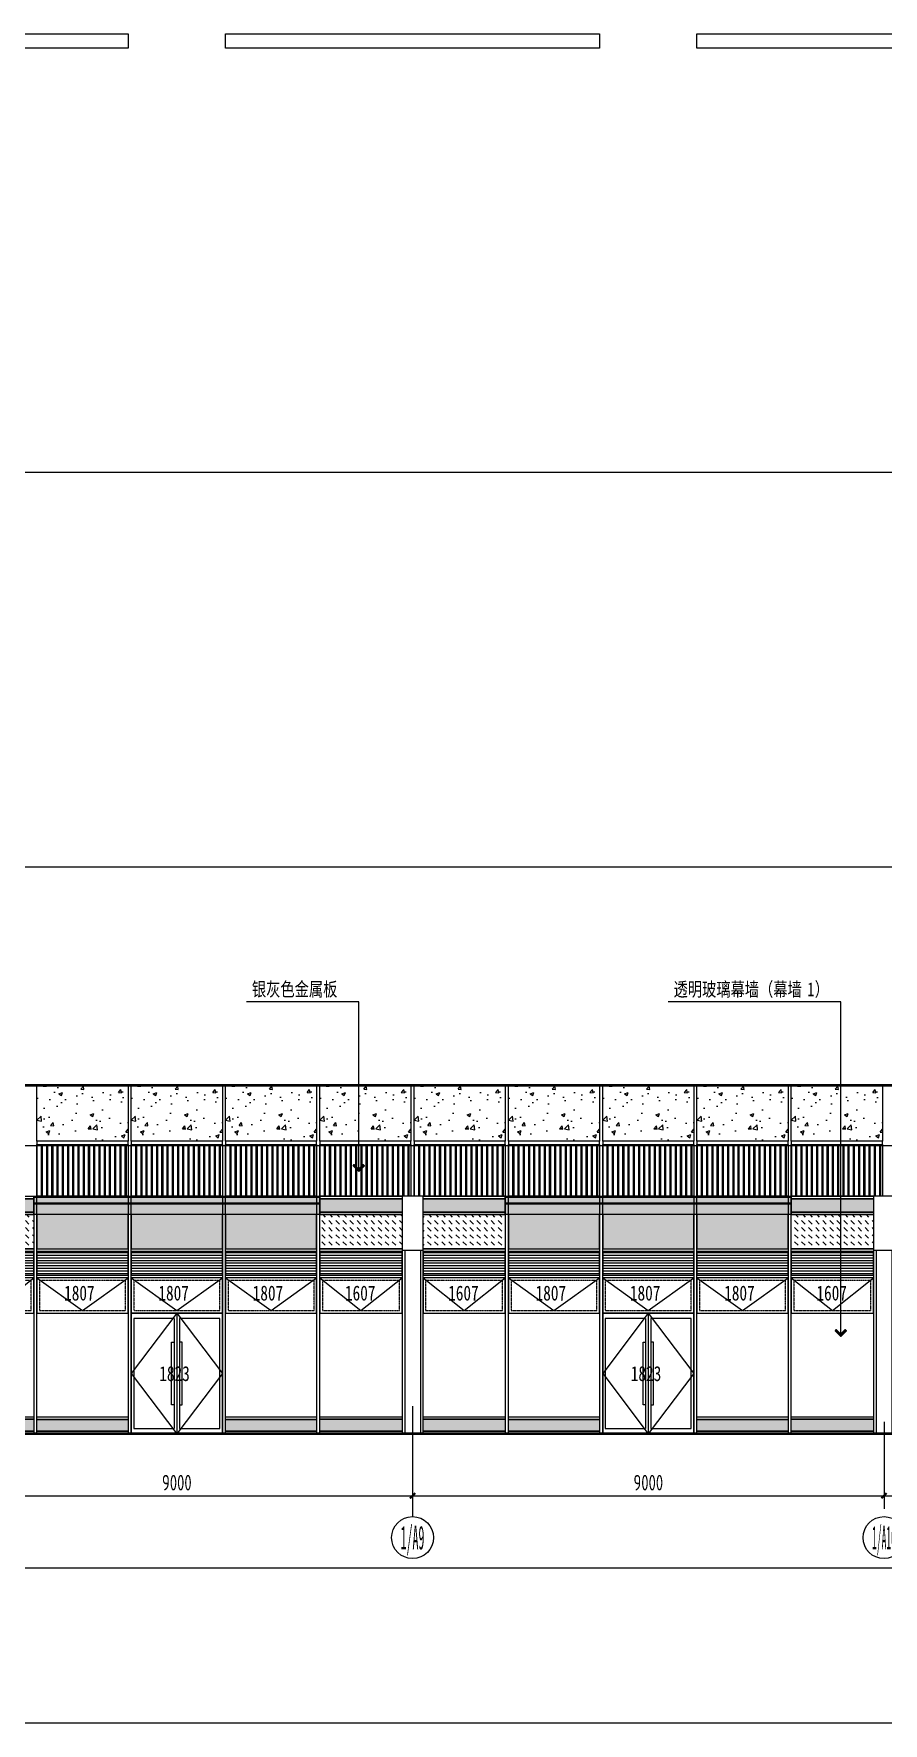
# Model space of a CAD drawing. Extents: x 72637 to 526294, y -245768 to 30884.
# Drawn here: x 199413 to 215628, y -110581 to -78346 of the extents above; entities that cross this region are included whole.
import ezdxf
from ezdxf.enums import TextEntityAlignment as Align

# ---------------------------------------------------------------- set-up
doc = ezdxf.new("R2010")
doc.units = 0
doc.header["$LTSCALE"] = 10
doc.header["$MEASUREMENT"] = 0
doc.linetypes.add('DASH', pattern=[0.35, 0.25, -0.1])
for name, color, linetype in [('$1$05-填充_天正', 26, 'Continuous'), ('01-标注_符号', 200, 'Continuous'), ('01-标注_轴线坐标', 132, 'Continuous'), ('02-TEXT_标注', 130, 'Continuous'), ('02-TEXT_轴号', 7, 'Continuous'), ('05-填充_156', 156, 'Continuous'), ('05-填充_168', 168, 'Continuous'), ('05-填充_18', 18, 'Continuous'), ('A-C_玻璃幕墙', 140, 'Continuous'), ('A-C_窗', 140, 'Continuous'), ('A-C_门', 150, 'Continuous'), ('AXIS_TEXT', 7, 'Continuous'), ('D-铝板', 181, 'Continuous'), ('E-立面轮廓', 241, 'Continuous')]:
    doc.layers.add(name, color=color, linetype=linetype)
doc.layers.add('04-不打印_辅助线', color=165, linetype='Continuous', plot=False)
doc.layers.add('DIM_MODI', color=6, linetype='Continuous', plot=False)
doc.styles.add('_TCH_AXIS', font='STXIHEI.TTF', dxfattribs={"width": 0.75})
doc.styles.add('_TCH_DIM_T3', font='ROS1', dxfattribs={"width": 0.8, "bigfont": 'JD'})
doc.styles.add('_TCH_LABEL', font='', dxfattribs={"width": 0.75})
doc.styles.add('COMPLEX', font='COMPLEX')
doc.styles.add('logo-3', font='', dxfattribs={"width": 0.8})
doc.styles.get("Standard").update_dxf_attribs({"font": 'STXIHEI.TTF', "width": 0.75})
doc.styles.get('_TCH_LABEL').set_extended_font_data('SimSun')
doc.styles.get('logo-3').set_extended_font_data('SimSun')
doc.dimstyles.new('_TCH_ARCH&&100', dxfattribs={"dimtxt": 297.5, "dimasz": 100, "dimexe": 250, "dimexo": 300, "dimgap": 100, "dimtad": 1, "dimdec": 0, "dimzin": 0, "dimdsep": 46, "dimtxsty": '_TCH_DIM_T3', "dimblk": 'ARCHTICK', "dimcen": 0.09, "dimclrt": 7, "dimazin": 2, "dimtfac": 1, "dimtdec": 0, "dimtix": 1, "dimtmove": 2, "dimatfit": 3, "dimfxl": 0, "dimtolj": 1, "dimtzin": 0, "dimarcsym": 0})
doc.dimstyles.new('副本 ISO-1', dxfattribs={"dimtxt": 2.5, "dimasz": 1.5, "dimexe": 1.25, "dimexo": 0.625, "dimtad": 1, "dimdec": 0, "dimtxsty": 'logo-3', "dimblk": 'ARCHTICK', "dimcen": 2.5, "dimdle": 1, "dimadec": 0, "dimazin": 0, "dimtfac": 1, "dimtdec": 0, "dimtix": 1, "dimtmove": 0, "dimatfit": 3, "dimldrblk": 'AR', "dimfxl": 0, "dimarcsym": 0})

# ---------------------------------------------------------------- blocks, each defined once
blk = doc.blocks.new('*U132')
at = {"layer": 'A-C_玻璃幕墙'}
blk.add_lwpolyline([(-30, 2265), (-30, -2265), (30, -2265), (30, 2265)], dxfattribs=at)
blk = doc.blocks.new('*U133')
at = {"layer": 'A-C_玻璃幕墙', "color": 0, "linetype": 'ByBlock', "lineweight": -2, "transparency": 16777216}
for p in [(0, 0), (1800, 0), (3600, 0), (5400, 0)]:
    blk.add_blockref('*U132', p, dxfattribs=at)
blk = doc.blocks.new('A$C5BC7050D')
for points in [[(-1735, 0), (5, 0), (5, 2300), (-1735, 2300)], [(-915, 550), (-965, 550), (-965, 1750), (-915, 1750)], [(-815, 550), (-765, 550), (-765, 1750), (-815, 1750)]]:
    blk.add_lwpolyline(points, close=True)
for points in [[(-865, 2300), (-1735, 1150), (-865, 0)], [(-865, 2300), (-865, 0)], [(-865, 2300), (5, 1150), (-865, 0)], [(-915, 2200), (-1685, 2200), (-1685, 100), (-915, 100)], [(-915, 2200), (-915, 100)], [(-815, 2200), (-815, 100)], [(-815, 100), (-45, 100), (-45, 2200), (-815, 2200)]]:
    blk.add_lwpolyline(points)
at = {"layer": '04-不打印_辅助线', "style": '_TCH_AXIS', "width": 0.75}
blk.add_text('1823', height=285.4, dxfattribs=at).set_placement((-1199, 1005))
blk = doc.blocks.new('A$C2E0A5E3B')
blk.add_lwpolyline([(-5, 0), (1735, 0), (1735, 675), (-5, 675)], close=True)
for points in [[(-5, 675), (865, 50)], [(865, 50), (1735, 675)]]:
    blk.add_lwpolyline(points)
at = {"linetype": 'DASH'}
blk.add_lwpolyline([(45, 50), (1685, 50), (1685, 625), (45, 625)], close=True, dxfattribs=at)
at = {"layer": '04-不打印_辅助线', "width": 0.75}
blk.add_text('1807', height=285.4, dxfattribs=at).set_placement((514, 242))
blk = doc.blocks.new('*U130')
at = {"layer": 'A-C_窗'}
blk.add_blockref('A$C2E0A5E3B', (-865, -337.5), dxfattribs=at)
blk = doc.blocks.new('*U131')
at = {"layer": 'A-C_窗', "color": 0, "linetype": 'ByBlock', "lineweight": -2, "transparency": 16777216}
for p in [(0, 0), (1800, 0), (3600, 0)]:
    blk.add_blockref('*U130', p, dxfattribs=at)
blk = doc.blocks.new('jhkuyfuk')
blk.add_lwpolyline([(-200, 0), (200, 0), (200, 4530), (-200, 4530)], close=True)
for points in [[(-200, 3500), (200, 3500)], [(-150, 3500), (-150, 0)], [(150, 3500), (150, 0)]]:
    blk.add_lwpolyline(points)
blk = doc.blocks.new('*U136')
at = {"layer": 'A-C_玻璃幕墙'}
blk.add_lwpolyline([(-30, 2265), (-30, -2265), (30, -2265), (30, 2265)], dxfattribs=at)
blk = doc.blocks.new('*U137')
at = {"layer": 'A-C_玻璃幕墙', "color": 0, "linetype": 'ByBlock', "lineweight": -2, "transparency": 16777216}
for p in [(0, 0), (1800, 0), (3600, 0), (5400, 0)]:
    blk.add_blockref('*U136', p, dxfattribs=at)
blk = doc.blocks.new('*U134')
at = {"layer": 'A-C_窗'}
blk.add_blockref('A$C2E0A5E3B', (-865, -337.5), dxfattribs=at)
blk = doc.blocks.new('*U135')
at = {"layer": 'A-C_窗', "color": 0, "linetype": 'ByBlock', "lineweight": -2, "transparency": 16777216}
for p in [(0, 0), (1800, 0), (3600, 0)]:
    blk.add_blockref('*U134', p, dxfattribs=at)
blk = doc.blocks.new('*U148')
at = {"layer": '05-填充_156'}
h = blk.add_hatch(dxfattribs=at)
h.set_pattern_fill('DASH', color=256, scale=100, angle=315)
h.set_pattern_definition([(315, (-155019.49, 99447.835), (134.70384, -3e-14), [95.25, -95.25])])
h.paths.add_polyline_path([(0, 655), (1570, 655), (1570, 0), (0, 0)])
blk.add_lwpolyline([(0, 655), (1570, 655), (1570, 0), (0, 0)], close=True)
blk = doc.blocks.new('*U151')
at = {"layer": 'A-C_玻璃幕墙'}
blk.add_blockref('*U148', (-785, -327), dxfattribs=at)
blk = doc.blocks.new('*U152')
at = {"layer": 'A-C_玻璃幕墙', "color": 0, "linetype": 'ByBlock', "lineweight": -2, "transparency": 16777216}
for p in [(0, 0), (7030, 0)]:
    blk.add_blockref('*U151', p, dxfattribs=at)
blk = doc.blocks.new('*U153')
at = {"layer": 'A-C_玻璃幕墙'}
blk.add_blockref('*U148', (-785, -327), dxfattribs=at)
blk = doc.blocks.new('*U154')
at = {"layer": 'A-C_玻璃幕墙', "color": 0, "linetype": 'ByBlock', "lineweight": -2, "transparency": 16777216}
for p in [(0, 0), (7030, 0)]:
    blk.add_blockref('*U153', p, dxfattribs=at)
blk = doc.blocks.new('jtdyy')
at = {"layer": '05-填充_168'}
h = blk.add_hatch(color=256, dxfattribs=at)
h.dxf.hatch_style = 1
h.paths.add_polyline_path([(1570, 50), (0, 50), (0, 275), (1570, 275)])
for points in [[(1570, 275), (0, 275), (0, 325), (1570, 325)], [(1570, 50), (0, 50), (0, 275), (1570, 275)], [(1570, 0), (0, 0), (0, 50), (1570, 50)]]:
    blk.add_lwpolyline(points, close=True)
blk = doc.blocks.new('jhtdrjytd')
at = {"layer": '05-填充_156'}
h = blk.add_hatch(dxfattribs=at)
h.set_pattern_fill('_USER', color=256, scale=50, pattern_type=0)
h.set_pattern_definition([(0, (770, 50), (0, 50), [])])
h.paths.add_polyline_path([(0, 50), (1570, 50), (1570, 500), (0, 500)])
at = {"layer": '05-填充_168'}
h = blk.add_hatch(color=256, dxfattribs=at)
h.dxf.hatch_style = 1
h.paths.add_polyline_path([(1570, 1255), (0, 1255), (0, 1505), (1570, 1505)])
for points in [[(1570, 1505), (0, 1505), (0, 1555), (1570, 1555)], [(1570, 1255), (0, 1255), (0, 1505), (1570, 1505)], [(1570, 1205), (0, 1205), (0, 1255), (1570, 1255)], [(1570, 500), (0, 500), (0, 550), (1570, 550)], [(0, 50), (1570, 50), (1570, 500), (0, 500)], [(1570, 0), (0, 0), (0, 50), (1570, 50)]]:
    blk.add_lwpolyline(points, close=True)
blk = doc.blocks.new('*U171')
at = {"layer": 'A-C_玻璃幕墙'}
for name, p in [('jhtdrjytd', (-785, 710)), ('jtdyy', (-785, -2265))]:
    blk.add_blockref(name, p, dxfattribs=at)
blk = doc.blocks.new('*U172')
at = {"layer": 'A-C_玻璃幕墙', "color": 0, "linetype": 'ByBlock', "lineweight": -2, "transparency": 16777216}
for p in [(0, 0), (7030, 0)]:
    blk.add_blockref('*U171', p, dxfattribs=at)
blk = doc.blocks.new('*U126')
at = {"layer": '05-填充_156'}
h = blk.add_hatch(dxfattribs=at)
h.set_pattern_fill('_USER', color=256, scale=50, pattern_type=0)
h.set_pattern_definition([(0, (940, 50), (0, 50), [])])
h.paths.add_polyline_path([(0, 50), (1740, 50), (1740, 500), (0, 500)])
at = {"layer": '05-填充_168'}
h = blk.add_hatch(color=256, dxfattribs=at)
h.dxf.hatch_style = 1
h.paths.add_polyline_path([(1740, 1205), (0, 1205), (0, 550), (1740, 550)])
for points in [[(0, 1555), (1740, 1555)], [(1740, 1205), (0, 1205)]]:
    blk.add_lwpolyline(points)
for points in [[(0, 550), (1740, 550), (1740, 1205), (0, 1205)], [(1740, 500), (0, 500), (0, 550), (1740, 550)], [(0, 50), (1740, 50), (1740, 500), (0, 500)], [(1740, 0), (0, 0), (0, 50), (1740, 50)]]:
    blk.add_lwpolyline(points, close=True)
blk = doc.blocks.new('*U173')
at = {"layer": 'A-C_玻璃幕墙'}
blk.add_blockref('*U126', (-870, -777), dxfattribs=at)
blk = doc.blocks.new('*U174')
at = {"layer": 'A-C_玻璃幕墙', "color": 0, "linetype": 'ByBlock', "lineweight": -2, "transparency": 16777216}
for p in [(0, 0), (1800, 0), (3600, 0)]:
    blk.add_blockref('*U173', p, dxfattribs=at)
blk = doc.blocks.new('*U167')
at = {"layer": '05-填充_168'}
h = blk.add_hatch(color=256, dxfattribs=at)
h.dxf.hatch_style = 1
h.paths.add_polyline_path([(1740, 50), (0, 50), (0, 275), (1740, 275)])
for points in [[(1740, 275), (0, 275), (0, 325), (1740, 325)], [(1740, 50), (0, 50), (0, 275), (1740, 275)], [(1740, 0), (0, 0), (0, 50), (1740, 50)]]:
    blk.add_lwpolyline(points, close=True)
blk = doc.blocks.new('*U175')
at = {"layer": 'A-C_玻璃幕墙'}
blk.add_blockref('*U167', (-870, -163), dxfattribs=at)
blk = doc.blocks.new('*U170')
at = {"layer": 'A-C_玻璃幕墙', "color": 0, "linetype": 'ByBlock', "lineweight": -2, "transparency": 16777216}
for p in [(0, 0), (3600, 0)]:
    blk.add_blockref('*U175', p, dxfattribs=at)
blk = doc.blocks.new('*U177')
at = {"layer": 'A-C_玻璃幕墙'}
for name, p in [('jhtdrjytd', (-785, 710)), ('jtdyy', (-785, -2265))]:
    blk.add_blockref(name, p, dxfattribs=at)
blk = doc.blocks.new('*U178')
at = {"layer": 'A-C_玻璃幕墙', "color": 0, "linetype": 'ByBlock', "lineweight": -2, "transparency": 16777216}
for p in [(0, 0), (7030, 0)]:
    blk.add_blockref('*U177', p, dxfattribs=at)
blk = doc.blocks.new('*U179')
at = {"layer": 'A-C_玻璃幕墙'}
blk.add_blockref('*U126', (-870, -777), dxfattribs=at)
blk = doc.blocks.new('*U180')
at = {"layer": 'A-C_玻璃幕墙', "color": 0, "linetype": 'ByBlock', "lineweight": -2, "transparency": 16777216}
for p in [(0, 0), (1800, 0), (3600, 0)]:
    blk.add_blockref('*U179', p, dxfattribs=at)
blk = doc.blocks.new('*U181')
at = {"layer": 'A-C_玻璃幕墙'}
blk.add_blockref('*U167', (-870, -163), dxfattribs=at)
blk = doc.blocks.new('*U176')
at = {"layer": 'A-C_玻璃幕墙', "color": 0, "linetype": 'ByBlock', "lineweight": -2, "transparency": 16777216}
for p in [(0, 0), (3600, 0)]:
    blk.add_blockref('*U181', p, dxfattribs=at)
blk = doc.blocks.new('*U88')
at = {"layer": '05-填充_18'}
h = blk.add_hatch(color=256, dxfattribs=at)
h.dxf.hatch_style = 1
h.paths.add_polyline_path([(0, 350), (5460, 350), (5460, 0), (0, 0)])
blk.add_lwpolyline([(0, 350), (5460, 350), (5460, 0), (0, 0)], close=True)
for points in [[(5460, 325), (0, 325)], [(0, 225), (5460, 225)], [(5460, 200), (0, 200)]]:
    blk.add_lwpolyline(points)
blk = doc.blocks.new('_ArchTick')
at = {"color": 0, "linetype": 'ByBlock', "const_width": 0.4}
blk.add_lwpolyline([(-0.5, -0.5), (0.5, 0.5)], dxfattribs=at)
blk = doc.blocks.new('*X11')
at = {"color": 0}
for p, q in [((-1012.305, 1692.73), (-1012.291, 1692.73)), ((-1012.305, 1692.715), (-1012.305, 1692.73)), ((-1012.304, 1692.731), (-1012.292, 1692.731)), ((-1012.304, 1692.714), (-1012.304, 1692.731)), ((-1012.303, 1692.732), (-1012.293, 1692.732)), ((-1012.303, 1692.713), (-1012.303, 1692.732)), ((-1012.302, 1692.733), (-1012.294, 1692.733)), ((-1012.302, 1692.712), (-1012.302, 1692.733)), ((-1012.301, 1692.734), (-1012.295, 1692.734)), ((-1012.301, 1692.711), (-1012.301, 1692.734)), ((-1012.3, 1692.735), (-1012.296, 1692.735)), ((-1012.3, 1692.71), (-1012.3, 1692.735)), ((-1012.299, 1692.736), (-1012.297, 1692.736)), ((-1012.299, 1692.709), (-1012.299, 1692.736)), ((-1012.298, 1692.708), (-1012.298, 1692.736)), ((-1012.297, 1692.707), (-1012.297, 1692.735)), ((-1012.296, 1692.706), (-1012.296, 1692.734)), ((-1012.295, 1692.705), (-1012.295, 1692.733)), ((-1012.294, 1692.704), (-1012.294, 1692.732)), ((-1012.293, 1692.703), (-1012.293, 1692.731)), ((-1012.292, 1692.702), (-1012.292, 1692.73)), ((-1012.291, 1692.701), (-1012.291, 1692.729)), ((-1012.312, 1692.723), (-1012.284, 1692.723)), ((-1012.312, 1692.722), (-1012.312, 1692.723)), ((-1012.312, 1692.618), (-1012.283, 1692.618)), ((-1012.312, 1692.617), (-1012.312, 1692.618)), ((-1012.311, 1692.724), (-1012.285, 1692.724)), ((-1012.311, 1692.721), (-1012.311, 1692.724)), ((-1012.311, 1692.722), (-1012.283, 1692.722)), ((-1012.311, 1692.619), (-1012.282, 1692.619)), ((-1012.311, 1692.616), (-1012.311, 1692.619)), ((-1012.311, 1692.617), (-1012.284, 1692.617)), ((-1012.31, 1692.725), (-1012.286, 1692.725)), ((-1012.31, 1692.72), (-1012.31, 1692.725)), ((-1012.31, 1692.721), (-1012.282, 1692.721)), ((-1012.31, 1692.62), (-1012.281, 1692.62)), ((-1012.31, 1692.615), (-1012.31, 1692.62)), ((-1012.31, 1692.616), (-1012.285, 1692.616)), ((-1012.309, 1692.726), (-1012.287, 1692.726)), ((-1012.309, 1692.719), (-1012.309, 1692.726)), ((-1012.309, 1692.72), (-1012.281, 1692.72)), ((-1012.309, 1692.621), (-1012.28, 1692.621)), ((-1012.309, 1692.614), (-1012.309, 1692.621)), ((-1012.309, 1692.615), (-1012.286, 1692.615)), ((-1012.308, 1692.727), (-1012.288, 1692.727)), ((-1012.308, 1692.718), (-1012.308, 1692.727)), ((-1012.308, 1692.719), (-1012.28, 1692.719)), ((-1012.308, 1692.622), (-1012.279, 1692.622)), ((-1012.308, 1692.613), (-1012.308, 1692.622)), ((-1012.308, 1692.614), (-1012.287, 1692.614)), ((-1012.307, 1692.728), (-1012.289, 1692.728)), ((-1012.307, 1692.717), (-1012.307, 1692.728)), ((-1012.307, 1692.718), (-1012.279, 1692.718)), ((-1012.307, 1692.623), (-1012.278, 1692.623)), ((-1012.307, 1692.612), (-1012.307, 1692.623)), ((-1012.307, 1692.613), (-1012.288, 1692.613)), ((-1012.306, 1692.729), (-1012.29, 1692.729)), ((-1012.306, 1692.716), (-1012.306, 1692.729)), ((-1012.306, 1692.717), (-1012.278, 1692.717)), ((-1012.306, 1692.624), (-1012.277, 1692.624)), ((-1012.306, 1692.611), (-1012.306, 1692.624)), ((-1012.306, 1692.612), (-1012.289, 1692.612)), ((-1012.305, 1692.716), (-1012.277, 1692.716)), ((-1012.305, 1692.625), (-1012.276, 1692.625)), ((-1012.305, 1692.61), (-1012.305, 1692.625)), ((-1012.305, 1692.611), (-1012.29, 1692.611)), ((-1012.304, 1692.715), (-1012.276, 1692.715)), ((-1012.304, 1692.626), (-1012.275, 1692.626)), ((-1012.304, 1692.609), (-1012.304, 1692.626)), ((-1012.304, 1692.61), (-1012.291, 1692.61)), ((-1012.303, 1692.714), (-1012.275, 1692.714)), ((-1012.303, 1692.627), (-1012.274, 1692.627)), ((-1012.303, 1692.608), (-1012.303, 1692.627)), ((-1012.303, 1692.609), (-1012.292, 1692.609)), ((-1012.302, 1692.713), (-1012.274, 1692.713)), ((-1012.302, 1692.628), (-1012.273, 1692.628)), ((-1012.302, 1692.607), (-1012.302, 1692.628)), ((-1012.302, 1692.608), (-1012.293, 1692.608)), ((-1012.301, 1692.712), (-1012.273, 1692.712)), ((-1012.301, 1692.629), (-1012.272, 1692.629)), ((-1012.301, 1692.606), (-1012.301, 1692.629)), ((-1012.301, 1692.607), (-1012.294, 1692.607)), ((-1012.3, 1692.711), (-1012.272, 1692.711)), ((-1012.3, 1692.63), (-1012.271, 1692.63)), ((-1012.3, 1692.605), (-1012.3, 1692.63)), ((-1012.3, 1692.606), (-1012.295, 1692.606)), ((-1012.299, 1692.71), (-1012.271, 1692.71)), ((-1012.299, 1692.631), (-1012.27, 1692.631)), ((-1012.299, 1692.604), (-1012.299, 1692.631)), ((-1012.299, 1692.605), (-1012.296, 1692.605)), ((-1012.298, 1692.709), (-1012.27, 1692.709)), ((-1012.298, 1692.632), (-1012.269, 1692.632)), ((-1012.298, 1692.603), (-1012.298, 1692.632)), ((-1012.298, 1692.604), (-1012.297, 1692.604)), ((-1012.297, 1692.708), (-1012.269, 1692.708)), ((-1012.297, 1692.633), (-1012.268, 1692.633)), ((-1012.297, 1692.604), (-1012.297, 1692.633)), ((-1012.296, 1692.707), (-1012.268, 1692.707)), ((-1012.296, 1692.634), (-1012.267, 1692.634)), ((-1012.296, 1692.605), (-1012.296, 1692.634)), ((-1012.295, 1692.706), (-1012.267, 1692.706)), ((-1012.295, 1692.635), (-1012.266, 1692.635)), ((-1012.295, 1692.606), (-1012.295, 1692.635)), ((-1012.294, 1692.705), (-1012.266, 1692.705)), ((-1012.294, 1692.636), (-1012.265, 1692.636)), ((-1012.294, 1692.607), (-1012.294, 1692.636)), ((-1012.293, 1692.704), (-1012.265, 1692.704)), ((-1012.293, 1692.637), (-1012.264, 1692.637)), ((-1012.293, 1692.608), (-1012.293, 1692.637)), ((-1012.292, 1692.703), (-1012.264, 1692.703)), ((-1012.292, 1692.638), (-1012.263, 1692.638)), ((-1012.292, 1692.609), (-1012.292, 1692.638)), ((-1012.291, 1692.702), (-1012.263, 1692.702)), ((-1012.291, 1692.639), (-1012.262, 1692.639)), ((-1012.291, 1692.61), (-1012.291, 1692.639)), ((-1012.29, 1692.7), (-1012.29, 1692.728)), ((-1012.29, 1692.701), (-1012.262, 1692.701)), ((-1012.29, 1692.64), (-1012.261, 1692.64)), ((-1012.29, 1692.611), (-1012.29, 1692.64)), ((-1012.289, 1692.699), (-1012.289, 1692.727)), ((-1012.289, 1692.7), (-1012.261, 1692.7)), ((-1012.289, 1692.641), (-1012.26, 1692.641)), ((-1012.289, 1692.612), (-1012.289, 1692.641)), ((-1012.288, 1692.698), (-1012.288, 1692.726)), ((-1012.288, 1692.699), (-1012.26, 1692.699)), ((-1012.288, 1692.642), (-1012.259, 1692.642)), ((-1012.288, 1692.613), (-1012.288, 1692.642)), ((-1012.287, 1692.697), (-1012.287, 1692.725)), ((-1012.287, 1692.698), (-1012.259, 1692.698)), ((-1012.287, 1692.643), (-1012.258, 1692.643)), ((-1012.287, 1692.614), (-1012.287, 1692.643)), ((-1012.286, 1692.696), (-1012.286, 1692.724)), ((-1012.286, 1692.697), (-1012.258, 1692.697)), ((-1012.286, 1692.644), (-1012.257, 1692.644)), ((-1012.286, 1692.615), (-1012.286, 1692.644)), ((-1012.285, 1692.695), (-1012.285, 1692.723)), ((-1012.285, 1692.696), (-1012.257, 1692.696)), ((-1012.285, 1692.645), (-1012.256, 1692.645)), ((-1012.285, 1692.616), (-1012.285, 1692.645)), ((-1012.284, 1692.694), (-1012.284, 1692.722)), ((-1012.284, 1692.695), (-1012.256, 1692.695)), ((-1012.284, 1692.646), (-1012.255, 1692.646)), ((-1012.284, 1692.617), (-1012.284, 1692.646)), ((-1012.283, 1692.693), (-1012.283, 1692.721)), ((-1012.283, 1692.694), (-1012.255, 1692.694)), ((-1012.283, 1692.647), (-1012.254, 1692.647)), ((-1012.283, 1692.618), (-1012.283, 1692.647)), ((-1012.282, 1692.692), (-1012.282, 1692.72)), ((-1012.282, 1692.693), (-1012.254, 1692.693)), ((-1012.282, 1692.648), (-1012.253, 1692.648)), ((-1012.282, 1692.619), (-1012.282, 1692.648)), ((-1012.281, 1692.691), (-1012.281, 1692.719)), ((-1012.281, 1692.692), (-1012.253, 1692.692)), ((-1012.281, 1692.649), (-1012.252, 1692.649)), ((-1012.281, 1692.62), (-1012.281, 1692.649)), ((-1012.28, 1692.69), (-1012.28, 1692.718)), ((-1012.28, 1692.691), (-1012.252, 1692.691)), ((-1012.28, 1692.65), (-1012.251, 1692.65)), ((-1012.28, 1692.621), (-1012.28, 1692.65)), ((-1012.279, 1692.689), (-1012.279, 1692.717)), ((-1012.279, 1692.69), (-1012.251, 1692.69)), ((-1012.279, 1692.651), (-1012.25, 1692.651)), ((-1012.279, 1692.622), (-1012.279, 1692.651)), ((-1012.278, 1692.688), (-1012.278, 1692.716)), ((-1012.278, 1692.689), (-1012.25, 1692.689)), ((-1012.278, 1692.652), (-1012.249, 1692.652)), ((-1012.278, 1692.623), (-1012.278, 1692.652)), ((-1012.277, 1692.687), (-1012.277, 1692.715)), ((-1012.277, 1692.688), (-1012.249, 1692.688)), ((-1012.277, 1692.653), (-1012.248, 1692.653)), ((-1012.277, 1692.624), (-1012.277, 1692.653)), ((-1012.276, 1692.686), (-1012.276, 1692.714)), ((-1012.276, 1692.687), (-1012.248, 1692.687)), ((-1012.276, 1692.654), (-1012.247, 1692.654)), ((-1012.276, 1692.625), (-1012.276, 1692.654)), ((-1012.275, 1692.685), (-1012.275, 1692.713)), ((-1012.275, 1692.686), (-1012.247, 1692.686)), ((-1012.275, 1692.655), (-1012.246, 1692.655)), ((-1012.275, 1692.626), (-1012.275, 1692.655)), ((-1012.274, 1692.684), (-1012.274, 1692.712)), ((-1012.274, 1692.685), (-1012.246, 1692.685)), ((-1012.274, 1692.656), (-1012.245, 1692.656)), ((-1012.274, 1692.627), (-1012.274, 1692.656)), ((-1012.273, 1692.683), (-1012.273, 1692.711)), ((-1012.273, 1692.684), (-1012.245, 1692.684)), ((-1012.273, 1692.657), (-1012.244, 1692.657)), ((-1012.273, 1692.628), (-1012.273, 1692.657)), ((-1012.272, 1692.682), (-1012.272, 1692.71)), ((-1012.272, 1692.683), (-1012.244, 1692.683)), ((-1012.272, 1692.658), (-1012.243, 1692.658)), ((-1012.272, 1692.629), (-1012.272, 1692.658)), ((-1012.271, 1692.681), (-1012.271, 1692.709)), ((-1012.271, 1692.682), (-1012.243, 1692.682)), ((-1012.271, 1692.659), (-1012.242, 1692.659)), ((-1012.271, 1692.63), (-1012.271, 1692.659)), ((-1012.27, 1692.68), (-1012.27, 1692.708)), ((-1012.27, 1692.681), (-1012.242, 1692.681)), ((-1012.27, 1692.66), (-1012.241, 1692.66)), ((-1012.27, 1692.631), (-1012.27, 1692.66)), ((-1012.269, 1692.679), (-1012.269, 1692.707)), ((-1012.269, 1692.68), (-1012.241, 1692.68)), ((-1012.269, 1692.661), (-1012.24, 1692.661)), ((-1012.269, 1692.632), (-1012.269, 1692.661)), ((-1012.268, 1692.678), (-1012.268, 1692.706)), ((-1012.268, 1692.679), (-1012.24, 1692.679)), ((-1012.268, 1692.662), (-1012.239, 1692.662)), ((-1012.268, 1692.633), (-1012.268, 1692.662)), ((-1012.267, 1692.677), (-1012.267, 1692.705)), ((-1012.267, 1692.678), (-1012.239, 1692.678)), ((-1012.267, 1692.663), (-1012.238, 1692.663)), ((-1012.267, 1692.634), (-1012.267, 1692.663)), ((-1012.266, 1692.676), (-1012.266, 1692.704)), ((-1012.266, 1692.677), (-1012.238, 1692.677)), ((-1012.266, 1692.664), (-1012.237, 1692.664)), ((-1012.266, 1692.635), (-1012.266, 1692.664)), ((-1012.265, 1692.675), (-1012.265, 1692.703)), ((-1012.265, 1692.676), (-1012.237, 1692.676)), ((-1012.265, 1692.665), (-1012.236, 1692.665)), ((-1012.265, 1692.636), (-1012.265, 1692.665)), ((-1012.264, 1692.674), (-1012.264, 1692.702)), ((-1012.264, 1692.675), (-1012.236, 1692.675)), ((-1012.264, 1692.666), (-1012.235, 1692.666)), ((-1012.264, 1692.637), (-1012.264, 1692.666)), ((-1012.263, 1692.673), (-1012.263, 1692.701)), ((-1012.263, 1692.674), (-1012.235, 1692.674)), ((-1012.263, 1692.667), (-1012.234, 1692.667)), ((-1012.263, 1692.638), (-1012.263, 1692.667)), ((-1012.262, 1692.672), (-1012.262, 1692.7)), ((-1012.262, 1692.673), (-1012.234, 1692.673)), ((-1012.262, 1692.668), (-1012.233, 1692.668)), ((-1012.262, 1692.639), (-1012.262, 1692.668)), ((-1012.261, 1692.671), (-1012.261, 1692.699)), ((-1012.261, 1692.672), (-1012.233, 1692.672)), ((-1012.261, 1692.669), (-1012.232, 1692.669)), ((-1012.261, 1692.64), (-1012.261, 1692.669)), ((-1012.26, 1692.67), (-1012.26, 1692.698)), ((-1012.26, 1692.671), (-1012.232, 1692.671)), ((-1012.26, 1692.67), (-1012.231, 1692.67)), ((-1012.26, 1692.641), (-1012.26, 1692.67)), ((-1012.259, 1692.642), (-1012.259, 1692.697)), ((-1012.258, 1692.643), (-1012.258, 1692.696)), ((-1012.257, 1692.644), (-1012.257, 1692.695)), ((-1012.256, 1692.645), (-1012.256, 1692.694)), ((-1012.255, 1692.646), (-1012.255, 1692.693)), ((-1012.254, 1692.647), (-1012.254, 1692.692)), ((-1012.253, 1692.648), (-1012.253, 1692.691)), ((-1012.252, 1692.649), (-1012.252, 1692.69)), ((-1012.251, 1692.65), (-1012.251, 1692.689)), ((-1012.25, 1692.651), (-1012.25, 1692.688)), ((-1012.249, 1692.652), (-1012.249, 1692.687)), ((-1012.248, 1692.653), (-1012.248, 1692.686)), ((-1012.247, 1692.654), (-1012.247, 1692.685)), ((-1012.246, 1692.655), (-1012.246, 1692.684)), ((-1012.245, 1692.656), (-1012.245, 1692.683)), ((-1012.244, 1692.657), (-1012.244, 1692.682)), ((-1012.243, 1692.658), (-1012.243, 1692.681)), ((-1012.242, 1692.659), (-1012.242, 1692.68)), ((-1012.241, 1692.66), (-1012.241, 1692.679)), ((-1012.24, 1692.661), (-1012.24, 1692.678)), ((-1012.239, 1692.662), (-1012.239, 1692.677)), ((-1012.238, 1692.663), (-1012.238, 1692.676)), ((-1012.237, 1692.664), (-1012.237, 1692.675)), ((-1012.236, 1692.665), (-1012.236, 1692.674)), ((-1012.235, 1692.666), (-1012.235, 1692.673)), ((-1012.234, 1692.667), (-1012.234, 1692.672)), ((-1012.233, 1692.668), (-1012.233, 1692.671)), ((-1012.232, 1692.669), (-1012.232, 1692.67))]:
    blk.add_line(p, q, dxfattribs=at)
blk = doc.blocks.new('A-ARROW')
blk.add_lwpolyline([(0.081, 0.052), (0.067, 0.067), (0, 0), (0.067, -0.067), (0.081, -0.052), (0.028, 0)], close=True)
at = {"rotation": 180}
blk.add_blockref('*X11', (-1012.231, 1692.67), dxfattribs=at)
blk = doc.blocks.new('AR')
at = {"xscale": -21.59999999986031, "yscale": 21.59999999999127, "zscale": 21.6, "rotation": 359.9999997162888}
blk.add_blockref('A-ARROW', (0, 0), dxfattribs=at)
blk = doc.blocks.new('djaslkdjlaskjd')
blk.add_lwpolyline([(-5, 0), (1565, 0), (1565, 675), (-5, 675)], close=True)
for points in [[(-5, 675), (780, 50)], [(780, 50), (1565, 675)]]:
    blk.add_lwpolyline(points)
at = {"linetype": 'DASH'}
blk.add_lwpolyline([(45, 50), (1515, 50), (1515, 625), (45, 625)], close=True, dxfattribs=at)
at = {"layer": '04-不打印_辅助线', "width": 0.75}
blk.add_text('1607', height=285.4, dxfattribs=at).set_placement((475, 242))
blk = doc.blocks.new('*U2223')
at = {"layer": 'A-C_窗'}
blk.add_blockref('djaslkdjlaskjd', (-780, -337.5), dxfattribs=at)
blk = doc.blocks.new('*U2224')
at = {"layer": 'DIM_MODI', "color": 0, "linetype": 'ByBlock', "lineweight": -2, "transparency": 16777216}
for p in [(0, 0), (7030, 0)]:
    blk.add_blockref('*U2223', p, dxfattribs=at)
blk = doc.blocks.new('*U2225')
at = {"layer": 'A-C_窗'}
blk.add_blockref('djaslkdjlaskjd', (-780, -337.5), dxfattribs=at)
blk = doc.blocks.new('*U2226')
at = {"layer": 'DIM_MODI', "color": 0, "linetype": 'ByBlock', "lineweight": -2, "transparency": 16777216}
for p in [(0, 0), (7030, 0)]:
    blk.add_blockref('*U2225', p, dxfattribs=at)
blk = doc.blocks.new('*U234')
at = {"layer": '05-填充_156'}
h = blk.add_hatch(dxfattribs=at)
h.set_pattern_fill('_USER', color=256, scale=100, angle=90, pattern_type=0)
h.set_pattern_definition([(90, (60, 940), (-100, 6e-15), [])])
h.paths.add_polyline_path([(0, 990), (1740, 990), (1740, 0), (0, 0)])
h = blk.add_hatch(dxfattribs=at)
h.set_pattern_fill('_USER', color=256, scale=100, angle=90, pattern_type=0)
h.set_pattern_definition([(90, (80, 940), (-100, 6e-15), [])])
h.paths.add_polyline_path([(0, 990), (1740, 990), (1740, 0), (0, 0)])
for points in [[(1740, 1050), (0, 1050), (0, 2120), (1740, 2120)], [(0, 990), (1740, 990), (1740, 1050), (0, 1050)], [(0, 990), (1740, 990), (1740, 0), (0, 0)]]:
    blk.add_lwpolyline(points, close=True)
blk = doc.blocks.new('_AXISO')
blk.add_circle((0, 0), 0.5)
at = {"layer": 'AXIS_TEXT', "style": 'COMPLEX', "width": 1.041667}
blk.add_attdef('A', text='', height=0.56, dxfattribs=at).set_placement((-0.25, -0.28), (0.25, -0.28), align=Align.FIT)
blk = doc.blocks.new('*D2493')
at = {"layer": '01-标注_轴线坐标', "color": 0, "lineweight": -2, "transparency": 16777216}
for p, q in [((197643, -104831), (197643, -106490)), ((206643, -104831), (206643, -106490)), ((197643, -106240), (206643, -106240))]:
    blk.add_line(p, q, dxfattribs=at)
at = {"layer": 'Defpoints', "color": 0, "transparency": 16777216}
for p in [(197643, -104531), (206643, -104531), (206643, -106240)]:
    blk.add_point(p, dxfattribs=at)
at = {"layer": '01-标注_轴线坐标', "color": 0, "lineweight": -2, "transparency": 16777216, "xscale": 100, "yscale": 100, "zscale": 100, "rotation": 180}
blk.add_blockref('_ArchTick', (197643, -106240), dxfattribs=at)
at = {"layer": '01-标注_轴线坐标', "color": 0, "lineweight": -2, "transparency": 16777216, "xscale": 100, "yscale": 100, "zscale": 100}
blk.add_blockref('_ArchTick', (206643, -106240), dxfattribs=at)
at = {"layer": '01-标注_轴线坐标', "color": 7, "transparency": 16777216, "insert": (202143, -105992), "char_height": 297.5, "attachment_point": 5, "style": '_TCH_DIM_T3'}
blk.add_mtext('\\A1;9000', dxfattribs=at)
blk = doc.blocks.new('*D2494')
at = {"layer": '01-标注_轴线坐标', "color": 0, "lineweight": -2, "transparency": 16777216}
for p, q in [((206643, -104831), (206643, -106490)), ((215643, -104831), (215643, -106490)), ((206643, -106240), (215643, -106240))]:
    blk.add_line(p, q, dxfattribs=at)
at = {"layer": 'Defpoints', "color": 0, "transparency": 16777216}
for p in [(206643, -104531), (215643, -104531), (215643, -106240)]:
    blk.add_point(p, dxfattribs=at)
at = {"layer": '01-标注_轴线坐标', "color": 0, "lineweight": -2, "transparency": 16777216, "xscale": 100, "yscale": 100, "zscale": 100, "rotation": 180}
blk.add_blockref('_ArchTick', (206643, -106240), dxfattribs=at)
at = {"layer": '01-标注_轴线坐标', "color": 0, "lineweight": -2, "transparency": 16777216, "xscale": 100, "yscale": 100, "zscale": 100}
blk.add_blockref('_ArchTick', (215643, -106240), dxfattribs=at)
at = {"layer": '01-标注_轴线坐标', "color": 7, "transparency": 16777216, "insert": (211143, -105992), "char_height": 297.5, "attachment_point": 5, "style": '_TCH_DIM_T3'}
blk.add_mtext('\\A1;9000', dxfattribs=at)
blk = doc.blocks.new('*D2495')
at = {"layer": '01-标注_轴线坐标', "color": 0, "lineweight": -2, "transparency": 16777216}
for p, q in [((215643, -104831), (215643, -106490)), ((224643, -104831), (224643, -106490)), ((215643, -106240), (224643, -106240))]:
    blk.add_line(p, q, dxfattribs=at)
at = {"layer": 'Defpoints', "color": 0, "transparency": 16777216}
for p in [(215643, -104531), (224643, -104531), (224643, -106240)]:
    blk.add_point(p, dxfattribs=at)
at = {"layer": '01-标注_轴线坐标', "color": 0, "lineweight": -2, "transparency": 16777216, "xscale": 100, "yscale": 100, "zscale": 100, "rotation": 180}
blk.add_blockref('_ArchTick', (215643, -106240), dxfattribs=at)
at = {"layer": '01-标注_轴线坐标', "color": 0, "lineweight": -2, "transparency": 16777216, "xscale": 100, "yscale": 100, "zscale": 100}
blk.add_blockref('_ArchTick', (224643, -106240), dxfattribs=at)
at = {"layer": '01-标注_轴线坐标', "color": 7, "transparency": 16777216, "insert": (220143, -105992), "char_height": 297.5, "attachment_point": 5, "style": '_TCH_DIM_T3'}
blk.add_mtext('\\A1;9000', dxfattribs=at)

msp = doc.modelspace()

# ---------------------------------------------------------------- hatches: boundary and pattern name
at = {"layer": '$1$05-填充_天正'}
h = msp.add_hatch(dxfattribs=at)
h.set_pattern_fill('混凝土', color=256, scale=100)
h.set_pattern_definition([(50, (378875.1, 16140.1), (717.2602, -62.7521), [75, -825]), (355, (378875.1, 16140.1), (-138.7513, 752.1921), [60, -660]), (100.4514, (378934.9, 16134.85), (578.5094, 689.4395), [63.7402, -701.142]), (46.1842, (378875.1, 16340.1), (1067.241, -165.519), [112.5, -1237.5]), (96.6356, (378964, 16326.3), (934.6627, 974.118), [95.6103, -1051.713]), (351.1842, (378875.1, 16340.1), (934.662, 974.1186), [90, -990]), (21, (378975.1, 16290.1), (596.907, -402.6189), [75, -825]), (326, (378975.1, 16290.1), (243.3153, 725.15), [60, -660]), (71.4514, (379024.84, 16256.5), (840.2226, 322.5305), [63.7402, -701.142]), (37.5, (378875.1, 16140.08), (12.15986, 332.89385), [0, -652, 0, -670, 0, -662.5]), (7.5, (378875.1, 16140.1), (263.06954, 394.4117), [0, -382, 0, -637, 0, -252.5]), (327.5, (378652.1, 16140.08), (533.82244, -22.55487), [0, -250, 0, -780, 0, -1035]), (317.5, (378552.1, 16140.1), (583.1862, 100.105), [0, -325, 0, -518, 0, -735])])
h.paths.add_polyline_path([(199472.6, -98408), (201212.6, -98408), (201212.6, -99478), (199472.6, -99478)])
h = msp.add_hatch(dxfattribs=at)
h.set_pattern_fill('混凝土', color=256, scale=100)
h.set_pattern_definition([(50, (380675.1, 16140.1), (717.2602, -62.7521), [75, -825]), (355, (380675.1, 16140.1), (-138.7513, 752.1921), [60, -660]), (100.4514, (380734.9, 16134.85), (578.5094, 689.4395), [63.7402, -701.142]), (46.1842, (380675.1, 16340.1), (1067.241, -165.519), [112.5, -1237.5]), (96.6356, (380764, 16326.3), (934.6627, 974.118), [95.6103, -1051.713]), (351.1842, (380675.1, 16340.1), (934.662, 974.1186), [90, -990]), (21, (380775.1, 16290.1), (596.907, -402.6189), [75, -825]), (326, (380775.1, 16290.1), (243.3153, 725.15), [60, -660]), (71.4514, (380824.84, 16256.5), (840.2226, 322.5305), [63.7402, -701.142]), (37.5, (380675.1, 16140.08), (12.15986, 332.89385), [0, -652, 0, -670, 0, -662.5]), (7.5, (380675.1, 16140.1), (263.06954, 394.4117), [0, -382, 0, -637, 0, -252.5]), (327.5, (380452.1, 16140.08), (533.82244, -22.55487), [0, -250, 0, -780, 0, -1035]), (317.5, (380352.1, 16140.1), (583.1862, 100.105), [0, -325, 0, -518, 0, -735])])
h.paths.add_polyline_path([(201272.6, -98408), (203012.6, -98408), (203012.6, -99478), (201272.6, -99478)])
h = msp.add_hatch(dxfattribs=at)
h.set_pattern_fill('混凝土', color=256, scale=100)
h.set_pattern_definition([(50, (382475.1, 16140.1), (717.2602, -62.7521), [75, -825]), (355, (382475.1, 16140.1), (-138.7513, 752.1921), [60, -660]), (100.4514, (382534.9, 16134.85), (578.5094, 689.4395), [63.7402, -701.142]), (46.1842, (382475.1, 16340.1), (1067.241, -165.519), [112.5, -1237.5]), (96.6356, (382564, 16326.3), (934.6627, 974.118), [95.6103, -1051.713]), (351.1842, (382475.1, 16340.1), (934.662, 974.1186), [90, -990]), (21, (382575.1, 16290.1), (596.907, -402.6189), [75, -825]), (326, (382575.1, 16290.1), (243.3153, 725.15), [60, -660]), (71.4514, (382624.84, 16256.5), (840.2226, 322.5305), [63.7402, -701.142]), (37.5, (382475.1, 16140.08), (12.15986, 332.89385), [0, -652, 0, -670, 0, -662.5]), (7.5, (382475.1, 16140.1), (263.06954, 394.4117), [0, -382, 0, -637, 0, -252.5]), (327.5, (382252.1, 16140.08), (533.82244, -22.55487), [0, -250, 0, -780, 0, -1035]), (317.5, (382152.1, 16140.1), (583.1862, 100.105), [0, -325, 0, -518, 0, -735])])
h.paths.add_polyline_path([(203072.6, -98408), (204812.6, -98408), (204812.6, -99478), (203072.6, -99478)])
h = msp.add_hatch(dxfattribs=at)
h.set_pattern_fill('混凝土', color=256, scale=100)
h.set_pattern_definition([(50, (384275.1, 16140.1), (717.2602, -62.7521), [75, -825]), (355, (384275.1, 16140.1), (-138.7513, 752.1921), [60, -660]), (100.4514, (384334.9, 16134.85), (578.5094, 689.4395), [63.7402, -701.142]), (46.1842, (384275.1, 16340.1), (1067.241, -165.519), [112.5, -1237.5]), (96.6356, (384364, 16326.3), (934.6627, 974.118), [95.6103, -1051.713]), (351.1842, (384275.1, 16340.1), (934.662, 974.1186), [90, -990]), (21, (384375.1, 16290.1), (596.907, -402.6189), [75, -825]), (326, (384375.1, 16290.1), (243.3153, 725.15), [60, -660]), (71.4514, (384424.84, 16256.5), (840.2226, 322.5305), [63.7402, -701.142]), (37.5, (384275.1, 16140.08), (12.15986, 332.89385), [0, -652, 0, -670, 0, -662.5]), (7.5, (384275.1, 16140.1), (263.06954, 394.4117), [0, -382, 0, -637, 0, -252.5]), (327.5, (384052.1, 16140.08), (533.82244, -22.55487), [0, -250, 0, -780, 0, -1035]), (317.5, (383952.1, 16140.1), (583.1862, 100.105), [0, -325, 0, -518, 0, -735])])
h.paths.add_polyline_path([(204872.6, -98408), (206612.6, -98408), (206612.6, -99478), (204872.6, -99478)])
h = msp.add_hatch(dxfattribs=at)
h.set_pattern_fill('混凝土', color=256, scale=100)
h.set_pattern_definition([(50, (386075.1, 16140.1), (717.2602, -62.7521), [75, -825]), (355, (386075.1, 16140.1), (-138.7513, 752.1921), [60, -660]), (100.4514, (386134.9, 16134.85), (578.5094, 689.4395), [63.7402, -701.142]), (46.1842, (386075.1, 16340.1), (1067.241, -165.519), [112.5, -1237.5]), (96.6356, (386164, 16326.3), (934.6627, 974.118), [95.6103, -1051.713]), (351.1842, (386075.1, 16340.1), (934.662, 974.1186), [90, -990]), (21, (386175.1, 16290.1), (596.907, -402.6189), [75, -825]), (326, (386175.1, 16290.1), (243.3153, 725.15), [60, -660]), (71.4514, (386224.84, 16256.5), (840.2226, 322.5305), [63.7402, -701.142]), (37.5, (386075.1, 16140.08), (12.15986, 332.89385), [0, -652, 0, -670, 0, -662.5]), (7.5, (386075.1, 16140.1), (263.06954, 394.4117), [0, -382, 0, -637, 0, -252.5]), (327.5, (385852.1, 16140.08), (533.82244, -22.55487), [0, -250, 0, -780, 0, -1035]), (317.5, (385752.1, 16140.1), (583.1862, 100.105), [0, -325, 0, -518, 0, -735])])
h.paths.add_polyline_path([(206672.6, -98408), (208412.6, -98408), (208412.6, -99478), (206672.6, -99478)])
h = msp.add_hatch(dxfattribs=at)
h.set_pattern_fill('混凝土', color=256, scale=100)
h.set_pattern_definition([(50, (387875.1, 16140.1), (717.2602, -62.7521), [75, -825]), (355, (387875.1, 16140.1), (-138.7513, 752.1921), [60, -660]), (100.4514, (387934.9, 16134.85), (578.5094, 689.4395), [63.7402, -701.142]), (46.1842, (387875.1, 16340.1), (1067.241, -165.519), [112.5, -1237.5]), (96.6356, (387964, 16326.3), (934.6627, 974.118), [95.6103, -1051.713]), (351.1842, (387875.1, 16340.1), (934.662, 974.1186), [90, -990]), (21, (387975.1, 16290.1), (596.907, -402.6189), [75, -825]), (326, (387975.1, 16290.1), (243.3153, 725.15), [60, -660]), (71.4514, (388024.84, 16256.5), (840.2226, 322.5305), [63.7402, -701.142]), (37.5, (387875.1, 16140.08), (12.15986, 332.89385), [0, -652, 0, -670, 0, -662.5]), (7.5, (387875.1, 16140.1), (263.06954, 394.4117), [0, -382, 0, -637, 0, -252.5]), (327.5, (387652.1, 16140.08), (533.82244, -22.55487), [0, -250, 0, -780, 0, -1035]), (317.5, (387552.1, 16140.1), (583.1862, 100.105), [0, -325, 0, -518, 0, -735])])
h.paths.add_polyline_path([(208472.6, -98408), (210212.6, -98408), (210212.6, -99478), (208472.6, -99478)])
h = msp.add_hatch(dxfattribs=at)
h.set_pattern_fill('混凝土', color=256, scale=100)
h.set_pattern_definition([(50, (389675.1, 16140.1), (717.2602, -62.7521), [75, -825]), (355, (389675.1, 16140.1), (-138.7513, 752.1921), [60, -660]), (100.4514, (389734.9, 16134.85), (578.5094, 689.4395), [63.7402, -701.142]), (46.1842, (389675.1, 16340.1), (1067.241, -165.519), [112.5, -1237.5]), (96.6356, (389764, 16326.3), (934.6627, 974.118), [95.6103, -1051.713]), (351.1842, (389675.1, 16340.1), (934.662, 974.1186), [90, -990]), (21, (389775.1, 16290.1), (596.907, -402.6189), [75, -825]), (326, (389775.1, 16290.1), (243.3153, 725.15), [60, -660]), (71.4514, (389824.84, 16256.5), (840.2226, 322.5305), [63.7402, -701.142]), (37.5, (389675.1, 16140.08), (12.15986, 332.89385), [0, -652, 0, -670, 0, -662.5]), (7.5, (389675.1, 16140.1), (263.06954, 394.4117), [0, -382, 0, -637, 0, -252.5]), (327.5, (389452.1, 16140.08), (533.82244, -22.55487), [0, -250, 0, -780, 0, -1035]), (317.5, (389352.1, 16140.1), (583.1862, 100.105), [0, -325, 0, -518, 0, -735])])
h.paths.add_polyline_path([(210272.6, -98408), (212012.6, -98408), (212012.6, -99478), (210272.6, -99478)])
h = msp.add_hatch(dxfattribs=at)
h.set_pattern_fill('混凝土', color=256, scale=100)
h.set_pattern_definition([(50, (391475.1, 16140.1), (717.2602, -62.7521), [75, -825]), (355, (391475.1, 16140.1), (-138.7513, 752.1921), [60, -660]), (100.4514, (391534.9, 16134.85), (578.5094, 689.4395), [63.7402, -701.142]), (46.1842, (391475.1, 16340.1), (1067.241, -165.519), [112.5, -1237.5]), (96.6356, (391564, 16326.3), (934.6627, 974.118), [95.6103, -1051.713]), (351.1842, (391475.1, 16340.1), (934.662, 974.1186), [90, -990]), (21, (391575.1, 16290.1), (596.907, -402.6189), [75, -825]), (326, (391575.1, 16290.1), (243.3153, 725.15), [60, -660]), (71.4514, (391624.84, 16256.5), (840.2226, 322.5305), [63.7402, -701.142]), (37.5, (391475.1, 16140.08), (12.15986, 332.89385), [0, -652, 0, -670, 0, -662.5]), (7.5, (391475.1, 16140.1), (263.06954, 394.4117), [0, -382, 0, -637, 0, -252.5]), (327.5, (391252.1, 16140.08), (533.82244, -22.55487), [0, -250, 0, -780, 0, -1035]), (317.5, (391152.1, 16140.1), (583.1862, 100.105), [0, -325, 0, -518, 0, -735])])
h.paths.add_polyline_path([(212072.6, -98408), (213812.6, -98408), (213812.6, -99478), (212072.6, -99478)])
h = msp.add_hatch(dxfattribs=at)
h.set_pattern_fill('混凝土', color=256, scale=100)
h.set_pattern_definition([(50, (393275.1, 16140.1), (717.2602, -62.7521), [75, -825]), (355, (393275.1, 16140.1), (-138.7513, 752.1921), [60, -660]), (100.4514, (393334.9, 16134.85), (578.5094, 689.4395), [63.7402, -701.142]), (46.1842, (393275.1, 16340.1), (1067.241, -165.519), [112.5, -1237.5]), (96.6356, (393364, 16326.3), (934.6627, 974.118), [95.6103, -1051.713]), (351.1842, (393275.1, 16340.1), (934.662, 974.1186), [90, -990]), (21, (393375.1, 16290.1), (596.907, -402.6189), [75, -825]), (326, (393375.1, 16290.1), (243.3153, 725.15), [60, -660]), (71.4514, (393424.84, 16256.5), (840.2226, 322.5305), [63.7402, -701.142]), (37.5, (393275.1, 16140.08), (12.15986, 332.89385), [0, -652, 0, -670, 0, -662.5]), (7.5, (393275.1, 16140.1), (263.06954, 394.4117), [0, -382, 0, -637, 0, -252.5]), (327.5, (393052.1, 16140.08), (533.82244, -22.55487), [0, -250, 0, -780, 0, -1035]), (317.5, (392952.1, 16140.1), (583.1862, 100.105), [0, -325, 0, -518, 0, -735])])
h.paths.add_polyline_path([(213872.6, -98408), (215612.6, -98408), (215612.6, -99478), (213872.6, -99478)])

# ---------------------------------------------------------------- linework, layer by layer
at = {"layer": '01-标注_符号'}
for p, q in [((205615.2, -96817.1), (203471.8, -96817.1)), ((214816.1, -96817.1), (211520.9, -96817.1))]:
    msp.add_line(p, q, dxfattribs=at)
at = {"layer": '01-标注_轴线坐标'}
msp.add_line((206642.6, -104530.9), (206642.6, -106640.3), dxfattribs=at)
at = {"layer": '04-不打印_辅助线'}
for points in [[(118747.5, -86708.1), (276006.9, -86708.1), (276006.9, -110581.4), (118747.5, -110581.4)], [(121958, -94242.8), (483151.6, -94242.8), (483151.6, -107623.6), (121958, -107623.6)]]:
    msp.add_lwpolyline(points, close=True, dxfattribs=at)
msp.add_lwpolyline([(86875.4, -99558), (483716.9, -99558)], dxfattribs=at)
at = {"layer": 'A-C_玻璃幕墙'}
msp.add_lwpolyline([(237812.6, -98408), (179442.6, -98408), (179442.6, -105058), (237812.6, -105058)], close=True, dxfattribs=at)
at = {"layer": 'DIM_MODI', "color": 2}
for points in [[(194072.6, -78346.5), (201212.6, -78346.5), (201212.6, -78621.5), (194072.6, -78621.5)], [(203072.6, -78346.5), (210212.6, -78346.5), (210212.6, -78621.5), (203072.6, -78621.5)], [(212072.6, -78346.5), (219212.6, -78346.5), (219212.6, -78621.5), (212072.6, -78621.5)]]:
    msp.add_lwpolyline(points, close=True, dxfattribs=at)
at = {"layer": 'E-立面轮廓', "const_width": 50}
msp.add_lwpolyline([(179446.6, -98408), (237812.6, -98408), (237812.6, -105058), (179446.6, -105058)], close=True, dxfattribs=at)
msp.add_lwpolyline([(173045.8, -105058), (244965, -105058)], dxfattribs=at)

# ---------------------------------------------------------------- block references
at = {"layer": '01-标注_轴线坐标'}
ref = msp.add_blockref('_AXISO', (206642.6, -107040.3), dxfattribs=dict(at, xscale=800, yscale=800, zscale=800))
ref.add_attrib('A', '1/A9', dxfattribs={"layer": '02-TEXT_轴号', "height": 452.55, "style": '_TCH_AXIS', "width": 0.435886}).set_placement((206416.3, -107266.5), (206868.8, -107266.5), align=Align.FIT)
ref = msp.add_blockref('_AXISO', (215642.6, -107040.3), dxfattribs=dict(at, xscale=800, yscale=800, zscale=800))
ref.add_attrib('A', '1/A10', dxfattribs={"layer": '02-TEXT_轴号', "height": 452.55, "style": '_TCH_AXIS', "width": 0.350828}).set_placement((215416.3, -107266.5), (215868.8, -107266.5), align=Align.FIT)
at = {"layer": 'A-C_玻璃幕墙'}
for name, p in [('*U234', (199472.6, -100528)), ('*U234', (201272.6, -100528)), ('*U234', (203072.6, -100528)), ('*U234', (204872.6, -100528)), ('*U234', (206672.6, -100528)), ('*U234', (208472.6, -100528)), ('*U234', (210272.6, -100528)), ('*U234', (212072.6, -100528)), ('*U234', (213872.6, -100528)), ('*U172', (198627.6, -102793)), ('*U133', (199442.6, -102793)), ('*U174', (200342.6, -101305.5)), ('jhkuyfuk', (206642.6, -105058)), ('*U178', (207627.6, -102793)), ('*U137', (208442.6, -102793)), ('*U180', (209342.6, -101305.5)), ('jhkuyfuk', (215642.6, -105058)), ('*U152', (198627.6, -101205.5)), ('*U154', (207627.6, -101205.5)), ('*U170', (200342.6, -104895.5)), ('*U176', (209342.6, -104895.5))]:
    msp.add_blockref(name, p, dxfattribs=at)
at = {"layer": 'A-C_窗'}
for name, p in [('*U131', (200342.6, -102420.5)), ('*U135', (209342.6, -102420.5))]:
    msp.add_blockref(name, p, dxfattribs=at)
at = {"layer": 'A-C_门'}
for p in [(203007.6, -105058), (212007.6, -105058)]:
    msp.add_blockref('A$C5BC7050D', p, dxfattribs=at)
at = {"layer": 'D-铝板'}
for p in [(199412.6, -100878), (208412.6, -100878)]:
    msp.add_blockref('*U88', p, dxfattribs=at)
at = {"layer": 'DIM_MODI'}
for name, p in [('*U2224', (198627.6, -102420.5)), ('*U2226', (207627.6, -102420.5))]:
    msp.add_blockref(name, p, dxfattribs=at)

# ---------------------------------------------------------------- texts
at = {"layer": '02-TEXT_标注', "style": '_TCH_LABEL', "width": 0.75}
for s, height, p in [('银灰色金属板', 265.82, (203576.8, -96709.1)), ('透明玻璃幕墙（幕墙', 265.82, (211625.9, -96710.6)), ('1', 265.8, (214177.8, -96710.6)), ('）', 265.8, (214319.6, -96710.6))]:
    msp.add_text(s, height=height, dxfattribs=at).set_placement(p)

# ---------------------------------------------------------------- dimensions: what is measured, and where the dimension line sits
at = {"layer": '01-标注_轴线坐标'}
for p1, p2, picture, middle in [((197642.6, -104530.9), (206642.6, -104530.9), '*D2493', (202142.6, -105991.5)), ((206642.6, -104530.9), (215642.6, -104530.9), '*D2494', (211142.6, -105991.5)), ((215642.6, -104530.9), (224642.6, -104530.9), '*D2495', (220142.6, -105991.5))]:
    dim = msp.add_aligned_dim(p1=p1, p2=p2, distance=-1709.4, dimstyle='_TCH_ARCH&&100', dxfattribs=at)
    dim.commit()
    dim.dimension.update_dxf_attribs({"geometry": picture, "text_midpoint": middle})

# ---------------------------------------------------------------- leaders
at = {"layer": '01-标注_符号'}
for points in [[(205615.2, -100054.4), (205615.2, -96817.1)], [(214816.1, -103204.4), (214816.1, -96817.1)]]:
    msp.add_leader(points, dimstyle='副本 ISO-1', override={"dimasz": 75, "dimtad": 0}, dxfattribs=at)

doc.saveas('drawing.dxf')
